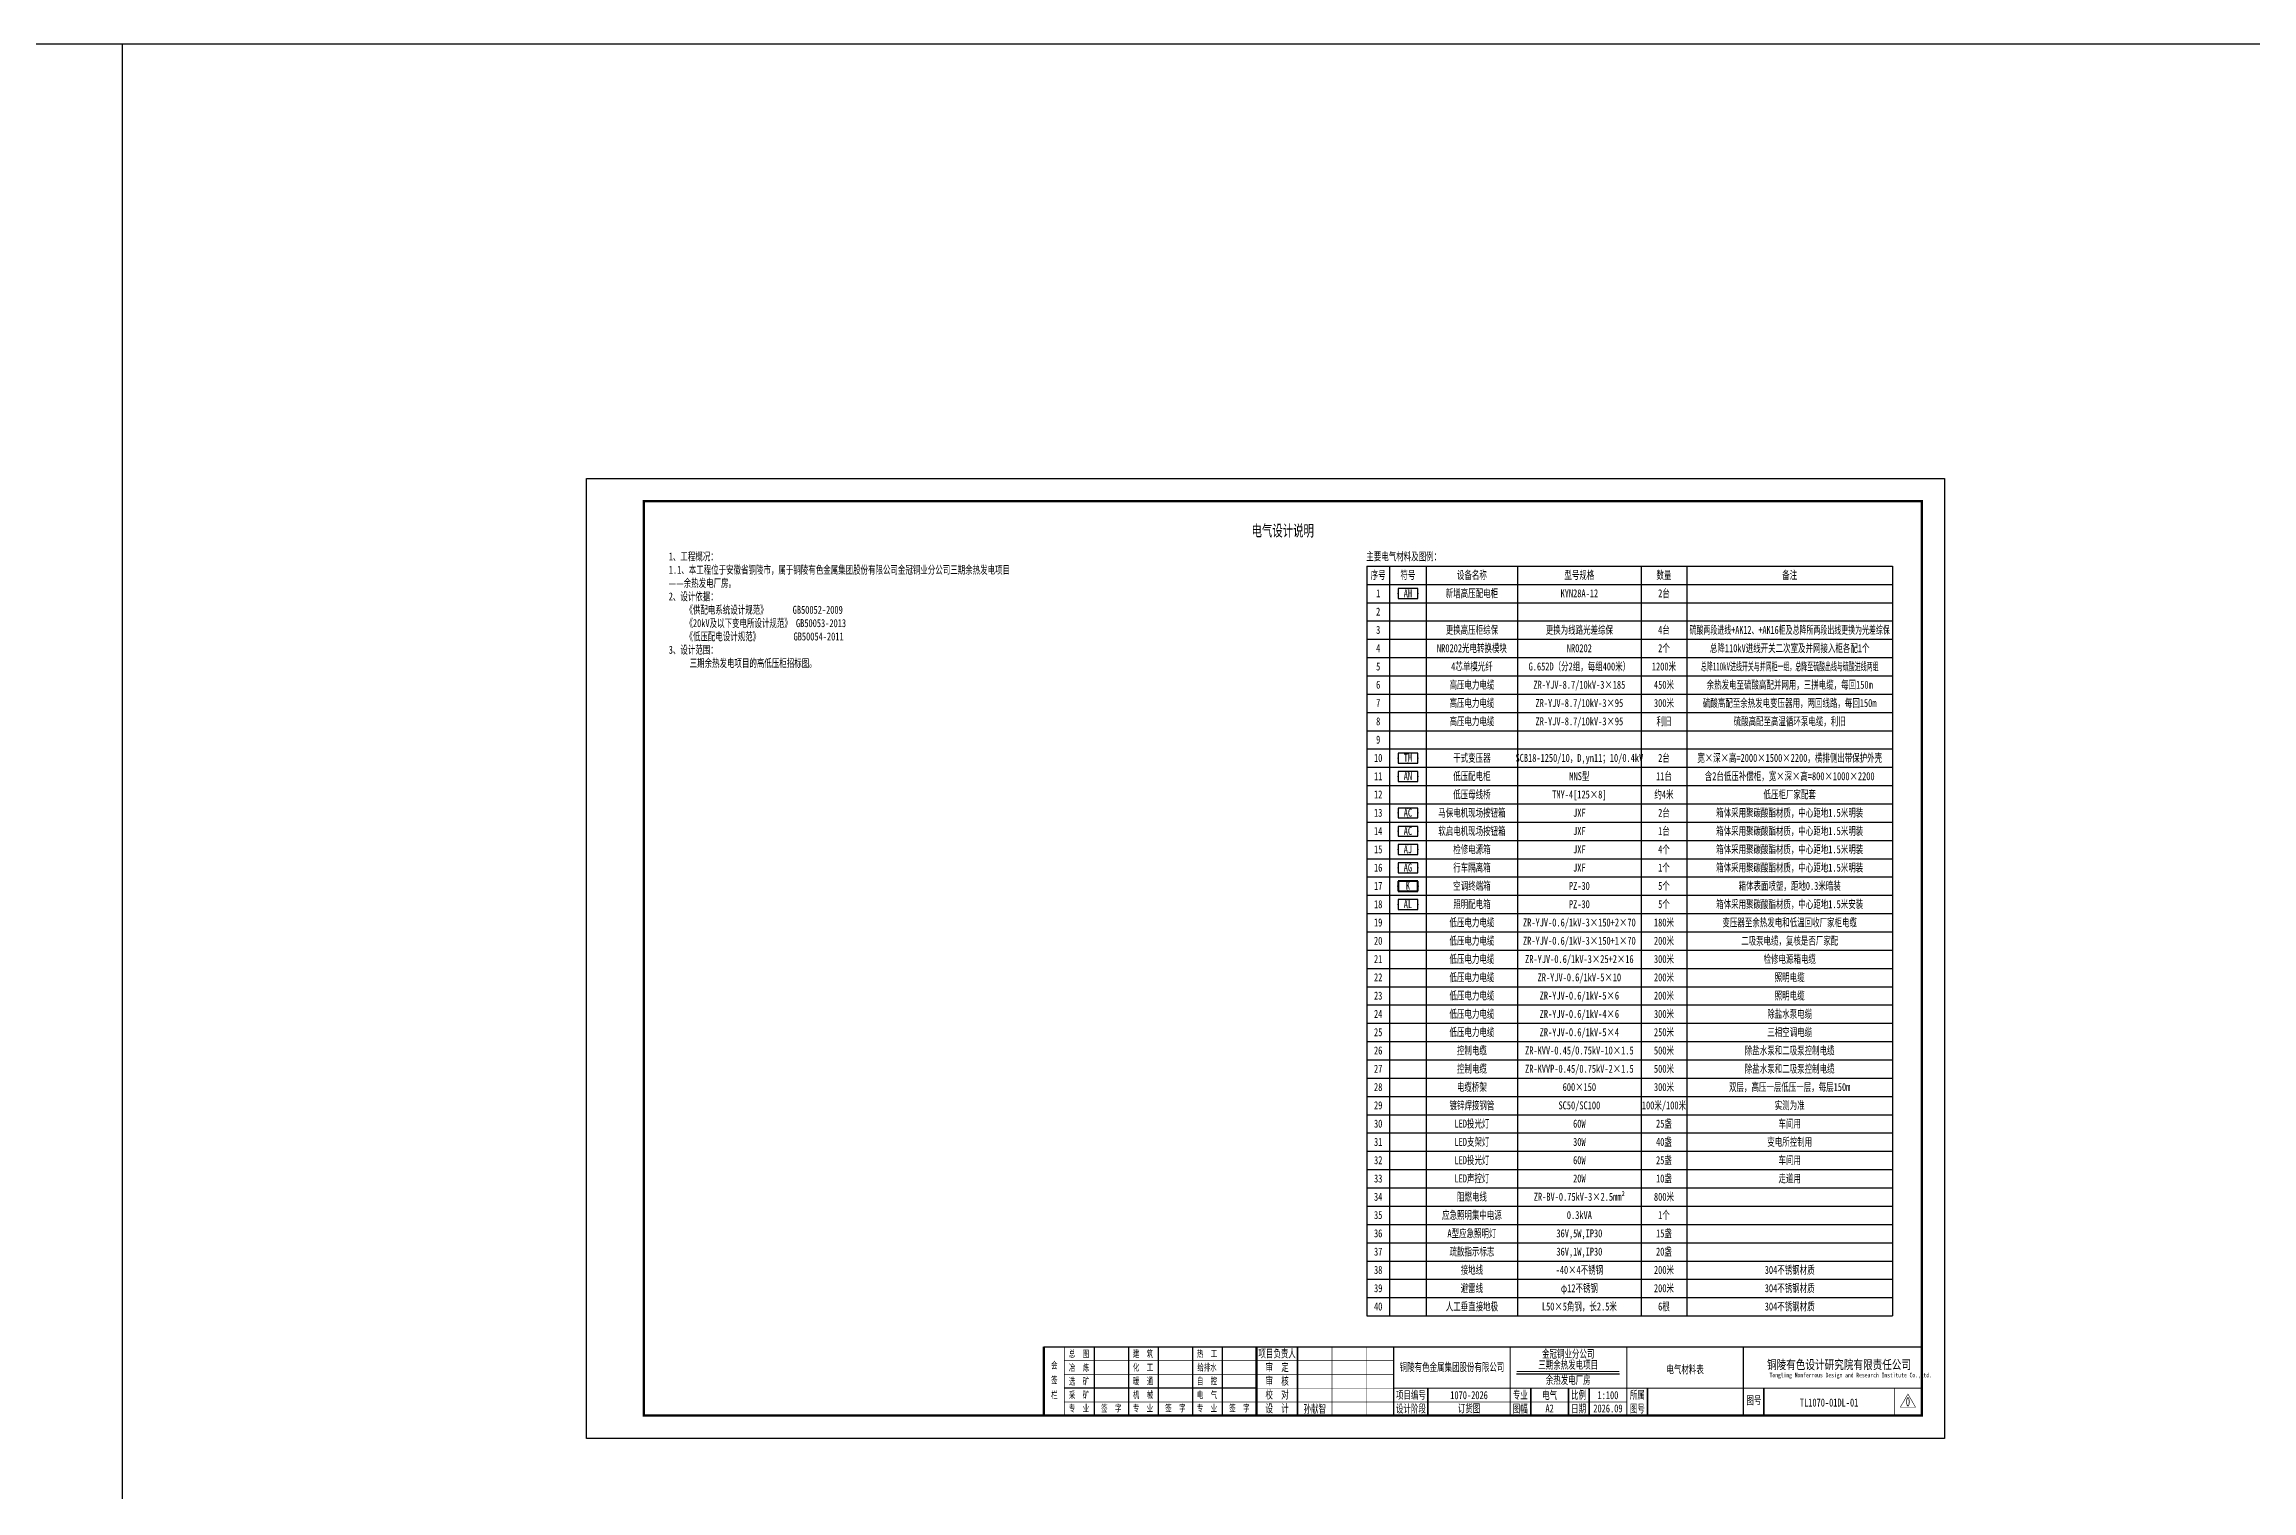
# Model space of a CAD drawing. Header units: millimetres. Extents: x -24326 to 675674, y 148048 to 606396.
# Drawn here: x 72244 to 168815, y 484756 to 548048 of the extents above; entities that cross this region are included whole.
import ezdxf
from ezdxf.enums import TextEntityAlignment as Align

# ---------------------------------------------------------------- set-up
doc = ezdxf.new("R2010")
doc.units = ezdxf.units.MM
doc.layers.add('SW', color=8, linetype='Continuous', lineweight=20)
for name, color, linetype in [('TEXT', 4, 'Continuous'), ('图框', 7, 'Continuous'), ('照明平面设备层', 1, 'Continuous'), ('电气说明', 7, 'Continuous')]:
    doc.layers.add(name, color=color, linetype=linetype)
doc.styles.add('HZ', font='simsun.ttf', dxfattribs={"width": 0.75})
doc.styles.add('标准', font='NSimSun.ttf', dxfattribs={"width": 0.667})

# ---------------------------------------------------------------- blocks, each defined once
blk = doc.blocks.new('PLA1')
at = {"color": 0, "linetype": 'ByBlock', "lineweight": -2}
for p, q in [((-500, 500), (-500, 0)), ((500, 500), (-500, 500)), ((-500, 0), (500, 0)), ((500, 0), (500, 500))]:
    blk.add_line(p, q, dxfattribs=at)
for p in [(-500, 250), (0, 500), (0, 0), (500, 250)]:
    blk.add_point(p, dxfattribs=at)
blk = doc.blocks.new('3')
at = {"layer": 'TEXT', "color": 7, "lineweight": 25, "style": 'HZ', "width": 0.75}
for s, height, p in [('铜陵有色设计研究院有限责任公司', 400, (221501, 249018)), ('Tongling Nonferrous Design and Research Institute Co.,Ltd.', 200, (221613, 248659))]:
    blk.add_text(s, height=height, dxfattribs=at).set_placement(p)
blk = doc.blocks.new('铜陵有色图签02')
at = {"layer": '图框', "linetype": 'Continuous', "lineweight": 50}
for p, q in [((-38401, 3003), (-38401, 1)), ((-29100, 3001), (-29100, 0))]:
    blk.add_line(p, q, dxfattribs=at)
at = {"layer": '图框', "color": 7, "linetype": 'Continuous', "lineweight": 25}
for p, q in [((-36201, 3010), (-36201, 9)), ((-34701, 3010), (-34701, 9)), ((-33401, 3017), (-33401, 16)), ((-31901, 3017), (-31901, 16)), ((-30601, 3017), (-30601, 16)), ((-29100, 1201), (-37501, 1201))]:
    blk.add_line(p, q, dxfattribs=at)
at = {"layer": '图框', "color": 7, "linetype": 'Continuous', "lineweight": 35}
for p, q in [((-27300, 3001), (-27300, 1)), ((-21600, 1197), (-21600, -3)), ((-17100, 1200), (-17100, 0)), ((-15450, 0), (-15450, 1200)), ((-14550, 1200), (-14550, 0)), ((-12000, 1201), (-12000, 1)), ((-6900, 1202), (-6900, 2))]:
    blk.add_line(p, q, dxfattribs=at)
at = {"layer": '图框', "lineweight": 25}
blk.add_line((-17723, 1830), (-13223, 1830), dxfattribs=at)
at = {"layer": '图框', "lineweight": 70, "const_width": 70}
blk.add_lwpolyline([(-17980, 3001), (0, 3001), (-38401, 3001)], dxfattribs=at)
at = {"layer": '图框', "color": 7, "linetype": 'Continuous', "lineweight": 25, "const_width": 25}
for points in [[(-37501, 3000), (-37501, 0)], [(-25800, 3001), (-25800, 1)], [(-24300, 3001), (-24300, 1)], [(-23100, 2401), (-37501, 2401)], [(-23100, 1801), (-37501, 1801)], [(-23100, 1201), (-29100, 1201)], [(-12900, 600), (-18000, 600), (-37501, 600)], [(-602, 943), (-932, 371), (-272, 371), (-602, 943)]]:
    blk.add_lwpolyline(points, dxfattribs=at)
at = {"layer": '图框', "linetype": 'Continuous', "lineweight": 50, "const_width": 50}
for points in [[(-23100, 3001), (-23100, 1)], [(-18000, 3000), (-18000, 0)]]:
    blk.add_lwpolyline(points, dxfattribs=at)
at = {"layer": '图框', "lineweight": 50, "const_width": 50}
for points in [[(-12900, 3001), (-12900, 1)], [(-7800, 3001), (-7800, 1)], [(0, 3000), (0, 0)], [(-23100, 1200), (0, 1200)]]:
    blk.add_lwpolyline(points, dxfattribs=at)
at = {"layer": '图框', "lineweight": 25, "const_width": 35}
blk.add_lwpolyline([(-17723, 1930), (-13223, 1930)], dxfattribs=at)
at = {"layer": '图框', "color": 7, "linetype": 'Continuous', "lineweight": 35, "const_width": 25}
blk.add_lwpolyline([(-1200, 1201), (-1200, 0)], dxfattribs=at)
at = {"layer": '图框', "linetype": 'Continuous', "lineweight": 70, "const_width": 70}
blk.add_lwpolyline([(-38401, 1), (0, 0)], dxfattribs=at)
at = {"layer": '图框', "lineweight": 25}
blk.add_blockref('3', (-228268, -246986), dxfattribs=at)
at = {"layer": 'TEXT', "color": 7, "lineweight": 25, "style": '标准', "width": 0.667}
for s, height, p in [('总  图', 300, (-36862, 2555)), ('建  筑', 300, (-34062, 2562)), ('热  工', 300, (-31262, 2562)), ('项目负责人', 350, (-28197, 2541)), ('会', 300, (-37942, 2054)), ('冶  炼', 300, (-36862, 1955)), ('化  工', 300, (-34062, 1962)), ('给排水', 300, (-31262, 1962)), ('审  定', 350, (-28197, 1941)), ('栏', 300, (-37942, 754)), ('签', 300, (-37942, 1404)), ('采  矿', 300, (-36862, 754)), ('选  矿', 300, (-36862, 1355)), ('机  械', 300, (-34062, 761)), ('暖  通', 300, (-34062, 1362)), ('电  气', 300, (-31262, 761)), ('自  控', 300, (-31262, 1362)), ('校  对', 350, (-28197, 741)), ('审  核', 350, (-28197, 1341)), ('项目编号', 350, (-22343, 730)), ('专业', 350, (-17559, 730)), ('比例', 350, (-15009, 730)), ('所属', 350, (-12438, 730)), ('专  业', 300, (-36862, 170)), ('签  字', 300, (-35449, 170)), ('专  业', 300, (-34062, 177)), ('签  字', 300, (-32649, 177)), ('专  业', 300, (-31262, 177)), ('签  字', 300, (-29849, 177)), ('设  计', 350, (-28197, 139)), ('设计阶段', 350, (-22343, 130)), ('图幅', 350, (-17559, 130)), ('日期', 350, (-15009, 130)), ('图号', 350, (-12438, 130)), ('图号', 350, (-7339, 495))]:
    blk.add_text(s, height=height, dxfattribs=at).set_placement(p, align=Align.CENTER)

msp = doc.modelspace()

# ---------------------------------------------------------------- linework, layer by layer
at = {"color": 2, "linetype": 'ByBlock', "lineweight": -3, "ltscale": 100}
for p, q in [((675673.59742, 548047.80554), (-24326.40258, 548047.80554)), ((75673.59742, 148047.80554), (75673.59742, 548047.80554))]:
    msp.add_line(p, q, dxfattribs=at)
at = {"layer": '图框', "linetype": 'Continuous', "lineweight": 100, "const_width": 100}
msp.add_lwpolyline([(98473.59742, 488047.80554), (154373.59742, 488047.80554), (154373.59742, 528047.80554), (98473.59742, 528047.80554)], close=True, dxfattribs=at)
at = {"layer": '照明平面设备层', "color": 0}
for p, q in [((130098.35067, 525211.80158), (130098.35067, 492411.80158)), ((130098.35067, 525211.80158), (153098.35067, 525211.80158)), ((130098.35067, 524411.80158), (153098.35067, 524411.80158)), ((131098.35067, 525211.80158), (131098.35067, 492411.80158)), ((132698.35067, 525211.80158), (132698.35067, 492411.80158)), ((136698.35067, 525211.80158), (136698.35067, 492411.80158)), ((142098.35067, 525211.80158), (142098.35067, 492411.80158)), ((144098.35067, 525211.80158), (144098.35067, 492411.80158)), ((153098.35067, 525211.80158), (153098.35067, 492411.80158)), ((130098.35067, 523611.80158), (153098.35067, 523611.80158)), ((130098.35067, 522811.80158), (153098.35067, 522811.80158)), ((130098.35067, 522011.80158), (153098.35067, 522011.80158)), ((130098.35067, 521211.80158), (153098.35067, 521211.80158)), ((130098.35067, 520411.80158), (153098.35067, 520411.80158)), ((130098.35067, 519611.80158), (153098.35067, 519611.80158)), ((130098.35067, 518811.80158), (153098.35067, 518811.80158)), ((130098.35067, 518011.80158), (153098.35067, 518011.80158)), ((130098.35067, 517211.80158), (153098.35067, 517211.80158)), ((130098.35067, 516411.80158), (153098.35067, 516411.80158)), ((130098.35067, 515611.80158), (153098.35067, 515611.80158)), ((130098.35067, 514811.80158), (153098.35067, 514811.80158)), ((130098.35067, 514011.80158), (153098.35067, 514011.80158)), ((130098.35067, 513211.80158), (153098.35067, 513211.80158)), ((130098.35067, 512411.80158), (153098.35067, 512411.80158)), ((130098.35067, 511611.80158), (153098.35067, 511611.80158)), ((130098.35067, 510811.80158), (153098.35067, 510811.80158)), ((130098.35067, 510011.80158), (153098.35067, 510011.80158)), ((130098.35067, 509211.80158), (153098.35067, 509211.80158)), ((130098.35067, 508411.80158), (153098.35067, 508411.80158)), ((130098.35067, 507611.80158), (153098.35067, 507611.80158)), ((130098.35067, 506811.80158), (153098.35067, 506811.80158)), ((130098.35067, 506011.80158), (153098.35067, 506011.80158)), ((130098.35067, 505211.80158), (153098.35067, 505211.80158)), ((130098.35067, 504411.80158), (153098.35067, 504411.80158)), ((130098.35067, 503611.80158), (153098.35067, 503611.80158)), ((130098.35067, 502811.80158), (153098.35067, 502811.80158)), ((130098.35067, 502011.80158), (153098.35067, 502011.80158)), ((130098.35067, 501211.80158), (153098.35067, 501211.80158)), ((130098.35067, 500411.80158), (153098.35067, 500411.80158)), ((130098.35067, 499611.80158), (153098.35067, 499611.80158)), ((130098.35067, 498811.80158), (153098.35067, 498811.80158)), ((130098.35067, 498011.80158), (153098.35067, 498011.80158)), ((130098.35067, 497211.80158), (153098.35067, 497211.80158)), ((130098.35067, 496411.80158), (153098.35067, 496411.80158)), ((130098.35067, 495611.80158), (153098.35067, 495611.80158)), ((130098.35067, 494811.80158), (153098.35067, 494811.80158)), ((130098.35067, 494011.80158), (153098.35067, 494011.80158)), ((130098.35067, 493211.80158), (153098.35067, 493211.80158)), ((130098.35067, 492411.80158), (153098.35067, 492411.80158))]:
    msp.add_line(p, q, dxfattribs=at)
at = {"layer": '照明平面设备层', "color": 0, "lineweight": -3, "ltscale": 100}
msp.add_lwpolyline([(95973.59742, 529047.80554), (155373.59742, 529047.80554), (155373.59742, 487047.80554), (95973.59742, 487047.80554)], close=True, dxfattribs=at)

# ---------------------------------------------------------------- block references
at = {"layer": '图框', "lineweight": 25}
msp.add_blockref('铜陵有色图签02', (154373.59742, 488047.80554), dxfattribs=at)
at = {"layer": '照明平面设备层', "color": 2, "linetype": 'ByBlock', "lineweight": 30, "xscale": 0.8640000000596046, "yscale": 0.8640000000596046, "zscale": 0.8640000000596046}
for p in [(131898.35067, 523795.80158), (131898.35067, 516595.80158), (131898.35067, 515795.80158)]:
    msp.add_blockref('PLA1', p, dxfattribs=at)
at = {"layer": '照明平面设备层', "color": 1, "linetype": 'ByBlock', "lineweight": 30, "xscale": 0.8640000000596046, "yscale": 0.8640000000596046, "zscale": 0.8640000000596046}
for p in [(131898.35067, 514195.80158), (131898.35067, 513395.80158), (131898.35067, 512595.80158), (131898.35067, 510195.80158)]:
    msp.add_blockref('PLA1', p, dxfattribs=at)
at = {"layer": '照明平面设备层', "color": 4, "linetype": 'ByBlock', "lineweight": 30, "xscale": 0.8640000000596046, "yscale": 0.8640000000596046, "zscale": 0.8640000000596046}
msp.add_blockref('PLA1', (131898.35067, 511795.80158), dxfattribs=at)
at = {"layer": '照明平面设备层', "color": 241, "lineweight": 40, "xscale": 0.8640000000596046, "yscale": 0.8640000000596046, "zscale": 0.8640000000596046}
msp.add_blockref('PLA1', (131898.35067, 510995.80158), dxfattribs=at)

# ---------------------------------------------------------------- texts
at = {"layer": 'SW', "color": 7, "linetype": 'ByBlock', "lineweight": 25, "style": '标准', "width": 0.667}
msp.add_text('主要电气材料及图例：', height=350, dxfattribs=at).set_placement((130080.6891, 525461.40259))
at = {"layer": 'SW', "color": 7, "linetype": 'ByBlock', "lineweight": 25, "style": '标准'}
for s, width, p in [('序号', 0.667, (130598.35067, 524647.40259)), ('符号', 0.667, (131898.35067, 524647.40259)), ('设备名称', 0.667, (134698.35067, 524647.40259)), ('型号规格', 0.667, (139398.35067, 524647.40259)), ('数量', 0.667, (143098.35067, 524647.40259)), ('备注', 0.667, (148598.35067, 524647.40259)), ('1', 0.667, (130598.35067, 523847.40259)), ('AH', 0.667, (131898.35067, 523851.00143)), ('新增高压配电柜', 0.667, (134698.35067, 523847.40259)), ('KYN28A-12', 0.667, (139398.35067, 523847.40259)), ('2台', 0.667, (143098.35067, 523847.40259)), ('3', 0.667, (130598.35067, 522247.40259)), ('2', 0.667, (130598.35067, 523047.40259)), ('更换高压柜综保', 0.667, (134698.35067, 522247.40259)), ('更换为线路光差综保', 0.667, (139398.35067, 522247.40259)), ('4台', 0.667, (143098.35067, 522247.40259)), ('硫酸两段进线+AK12、+AK16柜及总降所两段出线更换为光差综保', 0.62, (148598.35067, 522247.40259)), ('4', 0.667, (130598.35067, 521447.40259)), ('NR0202光电转换模块', 0.667, (134698.35067, 521447.40259)), ('NR0202', 0.667, (139398.35067, 521447.40259)), ('2个', 0.667, (143098.35067, 521447.40259)), ('总降110kV进线开关二次室及并网接入柜各配1个', 0.667, (148598.35067, 521447.40259)), ('5', 0.667, (130598.35067, 520647.40259)), ('4芯单模光纤', 0.667, (134698.35067, 520647.40259)), ('G.652D（分2组，每组400米）', 0.667, (139398.35067, 520647.40259)), ('1200米', 0.667, (143098.35067, 520647.40259)), ('总降110kV进线开关与并网柜一组，总降至硫酸出线与硫酸进线两组', 0.53, (148598.35067, 520647.40259)), ('6', 0.667, (130598.35067, 519847.40259)), ('8', 0.667, (130598.35067, 518247.40259)), ('7', 0.667, (130598.35067, 519047.40259)), ('9', 0.667, (130598.35067, 517447.40259)), ('10', 0.667, (130598.35067, 516647.40259)), ('TM', 0.667, (131898.35067, 516651.00143)), ('干式变压器', 0.667, (134698.35067, 516647.40259)), ('SCB18-1250/10，D,yn11；10/0.4kV', 0.667, (139398.35067, 516647.40259)), ('2台', 0.667, (143098.35067, 516647.40259)), ('宽×深×高=2000×1500×2200，横排侧出带保护外壳', 0.667, (148598.35067, 516647.40259)), ('11', 0.667, (130598.35067, 515847.40259)), ('AN', 0.667, (131898.35067, 515851.00143)), ('低压配电柜', 0.667, (134698.35067, 515847.40259)), ('MNS型', 0.667, (139398.35067, 515847.40259)), ('11台', 0.667, (143098.35067, 515847.40259)), ('含2台低压补偿柜，宽×深×高=800×1000×2200', 0.667, (148598.35067, 515847.40259)), ('12', 0.667, (130598.35067, 515047.40259)), ('低压母线桥', 0.667, (134698.35067, 515047.40259)), ('TMY-4[125×8]', 0.667, (139398.35067, 515047.40259)), ('约4米', 0.667, (143098.35067, 515047.40259)), ('低压柜厂家配套', 0.667, (148598.35067, 515047.40259)), ('13', 0.667, (130598.35067, 514247.40259)), ('14', 0.667, (130598.35067, 513447.40259)), ('AC', 0.667, (131898.35067, 514251.00143)), ('AC', 0.667, (131898.35067, 513451.00143)), ('软启电机现场按钮箱', 0.667, (134698.35067, 513447.40259)), ('马保电机现场按钮箱', 0.667, (134698.35067, 514247.40259)), ('JXF', 0.667, (139398.35067, 514247.40259)), ('JXF', 0.667, (139398.35067, 513447.40259)), ('2台', 0.667, (143098.35067, 514247.40259)), ('1台', 0.667, (143098.35067, 513447.40259)), ('箱体采用聚碳酸酯材质，中心距地1.5米明装', 0.667, (148598.35067, 514247.40259)), ('箱体采用聚碳酸酯材质，中心距地1.5米明装', 0.667, (148598.35067, 513447.40259)), ('15', 0.667, (130598.35067, 512647.40259)), ('AJ', 0.667, (131898.35067, 512651.00143)), ('检修电源箱', 0.667, (134698.35067, 512647.40259)), ('JXF', 0.667, (139398.35067, 512647.40259)), ('4个', 0.667, (143098.35067, 512647.40259)), ('箱体采用聚碳酸酯材质，中心距地1.5米明装', 0.667, (148598.35067, 512647.40259)), ('16', 0.667, (130598.35067, 511847.40259)), ('AG', 0.667, (131898.35067, 511851.00143)), ('行车隔离箱', 0.667, (134698.35067, 511847.40259)), ('JXF', 0.667, (139398.35067, 511847.40259)), ('1个', 0.667, (143098.35067, 511847.40259)), ('箱体采用聚碳酸酯材质，中心距地1.5米明装', 0.667, (148598.35067, 511847.40259)), ('17', 0.667, (130598.35067, 511047.40259)), ('K', 0.667, (131898.35067, 511051.00143)), ('空调终端箱', 0.667, (134698.35067, 511047.40259)), ('PZ-30', 0.667, (139398.35067, 511047.40259)), ('5个', 0.667, (143098.35067, 511047.40259)), ('箱体表面喷塑，距地0.3米暗装', 0.667, (148598.35067, 511047.40259)), ('18', 0.667, (130598.35067, 510247.40259)), ('AL', 0.667, (131898.35067, 510251.00143)), ('20', 0.667, (130598.35067, 508647.40259)), ('19', 0.667, (130598.35067, 509447.40259)), ('21', 0.667, (130598.35067, 507847.40259)), ('22', 0.667, (130598.35067, 507047.40259)), ('23', 0.667, (130598.35067, 506247.40259)), ('24', 0.667, (130598.35067, 505447.40259)), ('25', 0.667, (130598.35067, 504647.40259)), ('26', 0.667, (130598.35067, 503847.40259)), ('27', 0.667, (130598.35067, 503047.40259)), ('28', 0.667, (130598.35067, 502247.40259)), ('29', 0.667, (130598.35067, 501447.40259)), ('30', 0.667, (130598.35067, 500647.40259)), ('31', 0.667, (130598.35067, 499847.40259)), ('32', 0.667, (130598.35067, 499047.40259)), ('33', 0.667, (130598.35067, 498247.40259)), ('34', 0.667, (130598.35067, 497447.40259)), ('35', 0.667, (130598.35067, 496647.40259)), ('36', 0.667, (130598.35067, 495847.40259)), ('37', 0.667, (130598.35067, 495047.40259)), ('38', 0.667, (130598.35067, 494247.40259)), ('39', 0.667, (130598.35067, 493447.40259)), ('40', 0.667, (130598.35067, 492647.40259))]:
    msp.add_text(s, height=350, dxfattribs=dict(at, width=width)).set_placement(p, align=Align.CENTER)
at = {"layer": 'SW', "color": 5, "linetype": 'ByBlock', "lineweight": 25, "style": '标准', "width": 0.667}
for s, p in [('高压电力电缆', (134698.35067, 519847.40259)), ('ZR-YJV-8.7/10kV-3×185', (139398.35067, 519847.40259)), ('450米', (143098.35067, 519847.40259)), ('余热发电至硫酸高配并网用，三拼电缆，每回150m', (148598.35067, 519847.40259)), ('高压电力电缆', (134698.35067, 519047.40259)), ('高压电力电缆', (134698.35067, 518247.40259)), ('ZR-YJV-8.7/10kV-3×95', (139398.35067, 519047.40259)), ('ZR-YJV-8.7/10kV-3×95', (139398.35067, 518247.40259)), ('300米', (143098.35067, 519047.40259)), ('利旧', (143098.35067, 518247.40259)), ('硫酸高配至余热发电变压器用，两回线路，每回150m', (148598.35067, 519047.40259)), ('硫酸高配至高温循环泵电缆，利旧', (148598.35067, 518247.40259)), ('低压电力电缆', (134698.35067, 509447.40259)), ('低压电力电缆', (134698.35067, 508647.40259)), ('ZR-YJV-0.6/1kV-3×150+2×70', (139398.35067, 509447.40259)), ('ZR-YJV-0.6/1kV-3×150+1×70', (139398.35067, 508647.40259)), ('200米', (143098.35067, 508647.40259)), ('180米', (143098.35067, 509447.40259)), ('变压器至余热发电和低温回收厂家柜电缆', (148598.35067, 509447.40259)), ('二吸泵电缆，复核是否厂家配', (148598.35067, 508647.40259)), ('低压电力电缆', (134698.35067, 507847.40259)), ('ZR-YJV-0.6/1kV-3×25+2×16', (139398.35067, 507847.40259)), ('300米', (143098.35067, 507847.40259)), ('检修电源箱电缆', (148598.35067, 507847.40259)), ('低压电力电缆', (134698.35067, 507047.40259)), ('ZR-YJV-0.6/1kV-5×10', (139398.35067, 507047.40259)), ('200米', (143098.35067, 507047.40259)), ('照明电缆', (148598.35067, 507047.40259)), ('低压电力电缆', (134698.35067, 506247.40259)), ('ZR-YJV-0.6/1kV-5×6', (139398.35067, 506247.40259)), ('200米', (143098.35067, 506247.40259)), ('照明电缆', (148598.35067, 506247.40259)), ('低压电力电缆', (134698.35067, 505447.40259)), ('ZR-YJV-0.6/1kV-4×6', (139398.35067, 505447.40259)), ('300米', (143098.35067, 505447.40259)), ('除盐水泵电缆', (148598.35067, 505447.40259)), ('低压电力电缆', (134698.35067, 504647.40259)), ('控制电缆', (134698.35067, 503847.40259)), ('ZR-KVV-0.45/0.75kV-10×1.5', (139398.35067, 503847.40259)), ('ZR-YJV-0.6/1kV-5×4', (139398.35067, 504647.40259)), ('500米', (143098.35067, 503847.40259)), ('250米', (143098.35067, 504647.40259)), ('除盐水泵和二吸泵控制电缆', (148598.35067, 503847.40259)), ('三相空调电缆', (148598.35067, 504647.40259)), ('控制电缆', (134698.35067, 503047.40259)), ('ZR-KVVP-0.45/0.75kV-2×1.5', (139398.35067, 503047.40259)), ('500米', (143098.35067, 503047.40259)), ('除盐水泵和二吸泵控制电缆', (148598.35067, 503047.40259)), ('电缆桥架', (134698.35067, 502247.40259)), ('600×150', (139398.35067, 502247.40259)), ('300米', (143098.35067, 502247.40259)), ('双层，高压一层低压一层，每层150m', (148598.35067, 502247.40259)), ('镀锌焊接钢管', (134698.35067, 501447.40259)), ('SC50/SC100', (139398.35067, 501447.40259)), ('100米/100米', (143098.35067, 501447.40259)), ('实测为准', (148598.35067, 501447.40259)), ('LED投光灯', (134698.35067, 500647.40259)), ('LED支架灯', (134698.35067, 499847.40259)), ('60W', (139398.35067, 500647.40259)), ('40盏', (143098.35067, 499847.40259)), ('25盏', (143098.35067, 500647.40259)), ('变电所控制用', (148598.35067, 499847.40259)), ('车间用', (148598.35067, 500647.40259)), ('LED投光灯', (134698.35067, 499047.40259)), ('30W', (139398.35067, 499847.40259)), ('60W', (139398.35067, 499047.40259)), ('25盏', (143098.35067, 499047.40259)), ('车间用', (148598.35067, 499047.40259)), ('LED声控灯', (134698.35067, 498247.40259)), ('20W', (139398.35067, 498247.40259)), ('10盏', (143098.35067, 498247.40259)), ('走道用', (148598.35067, 498247.40259)), ('阻燃电线', (134698.35067, 497447.40259)), ('ZR-BV-0.75kV-3×2.5mm²', (139398.35067, 497447.40259)), ('800米', (143098.35067, 497447.40259)), ('应急照明集中电源', (134698.35067, 496647.40259)), ('0.3kVA', (139398.35067, 496647.40259)), ('1个', (143098.35067, 496647.40259)), ('A型应急照明灯', (134698.35067, 495847.40259)), ('疏散指示标志', (134698.35067, 495047.40259)), ('36V,5W,IP30', (139398.35067, 495847.40259)), ('20盏', (143098.35067, 495047.40259)), ('15盏', (143098.35067, 495847.40259)), ('接地线', (134698.35067, 494247.40259)), ('-40×4不锈钢', (139398.35067, 494247.40259)), ('36V,1W,IP30', (139398.35067, 495047.40259)), ('200米', (143098.35067, 494247.40259)), ('304不锈钢材质', (148598.35067, 494247.40259)), ('避雷线', (134698.35067, 493447.40259)), ('φ12不锈钢', (139398.35067, 493447.40259)), ('200米', (143098.35067, 493447.40259)), ('304不锈钢材质', (148598.35067, 493447.40259)), ('人工垂直接地极', (134698.35067, 492647.40259)), ('L50×5角钢，长2.5米', (139398.35067, 492647.40259)), ('6根', (143098.35067, 492647.40259)), ('304不锈钢材质', (148598.35067, 492647.40259))]:
    msp.add_text(s, height=350, dxfattribs=at).set_placement(p, align=Align.CENTER)
at = {"layer": 'SW', "color": 0, "linetype": 'ByBlock', "lineweight": 25, "style": '标准', "width": 0.667}
for s, p in [('照明配电箱', (134698.35067, 510247.40259)), ('PZ-30', (139398.35067, 510247.40259)), ('5个', (143098.35067, 510247.40259)), ('箱体采用聚碳酸酯材质，中心距地1.5米安装', (148598.35067, 510247.40259))]:
    msp.add_text(s, height=350, dxfattribs=at).set_placement(p, align=Align.CENTER)
at = {"layer": 'SW', "color": 4, "linetype": 'Continuous', "lineweight": 25, "style": '标准', "width": 0.667}
for s, height, p in [('金冠铜业分公司', 350, (138910.44932, 490576.69826)), ('铜陵有色金属集团股份有限公司', 350, (133827.45058, 489995.49497)), ('三期余热发电项目', 350, (138910.44932, 490098.57327)), ('余热发电厂房', 350, (138910.44932, 489430.29975)), ('电气材料表', 350, (144024.50883, 489894.71849)), ('1070-2026', 350, (134573.02114, 488767.48556)), ('电气', 350, (138097.77392, 488767.48556)), ('1:100', 350, (140647.77392, 488767.48556)), ('TL1070-01DL-01', 350, (150322.91182, 488444.2761)), ('0', 400, (153771.3699, 488455.76591)), ('A2', 350, (138097.77392, 488187.78351)), ('2026.09', 350, (140647.77392, 488187.78351))]:
    msp.add_text(s, height=height, dxfattribs=at).set_placement(p, align=Align.CENTER)
at = {"layer": 'SW', "color": 7, "linetype": 'Continuous', "lineweight": 25, "style": '标准', "width": 0.667}
msp.add_text('孙献智', height=350, dxfattribs=at).set_placement((127825.33482, 488168.32387), align=Align.CENTER)
at = {"layer": 'SW', "color": 1, "linetype": 'Continuous', "lineweight": 25, "style": '标准', "width": 0.667}
msp.add_text('订货图', height=350, dxfattribs=at).set_placement((134573.02114, 488187.78351), align=Align.CENTER)
at = {"layer": 'SW', "color": 7, "linetype": 'Continuous', "lineweight": 25, "insert": (99565.31744, 525810.39448), "char_height": 350, "width": 13454.4503425, "attachment_point": 1, "style": '标准'}
msp.add_mtext('1、工程概况：\\P1.1{\\C0;、}本工程位于安徽省铜陵市，属于铜陵有色金属集团股份有限公司金冠铜业分公司三期余热发电项目——余热发电厂房。\\P2、设计依据：\\P    《供配电系统设计规范》      GB50052-2009\\P    《20kV及以下变电所设计规范》 GB50053-2013\\P    《低压配电设计规范》        GB50054-2011{\\W2.292;\\P}3、设计范围：\\P     三期余热发电项目的高低压柜招标图。', dxfattribs=at)
at = {"layer": '电气说明', "style": '标准', "width": 0.667}
msp.add_text('电气设计说明', height=500, dxfattribs=at).set_placement((126423.59742, 526515.1347), align=Align.CENTER)

doc.saveas('drawing.dxf')
